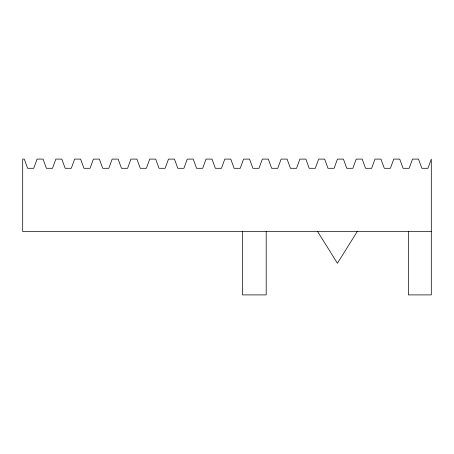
<?xml version="1.0" encoding="UTF-8"?>
<svg xmlns="http://www.w3.org/2000/svg" width="454" height="454" viewBox="0 0 454 454"><rect width="100%" height="100%" fill="white"/><g stroke="black" fill="none" stroke-linecap="round" stroke-linejoin="round"><path stroke-width="0.68" d="M357.196 231.597L337.418 263.252L317.635 231.597M431.3 231.597L22.7 231.597L22.7 159.099L24.283 159.099L27.632 168.292L33.738 168.292L37.086 159.099L43.056 159.099L46.404 168.292L52.511 168.292L55.859 159.099L61.829 159.099L65.177 168.292L71.284 168.292L74.632 159.099L80.602 159.099L83.945 168.292L90.057 168.292L93.399 159.099L99.369 159.099L102.718 168.292L108.829 168.292L112.178 159.099L118.148 159.099L121.49 168.292L127.602 168.292L130.945 159.099L136.915 159.099L140.263 168.292L146.37 168.292L149.718 159.099L155.688 159.099L159.036 168.292L165.143 168.292L168.491 159.099L174.461 159.099L177.803 168.292L183.915 168.292L187.258 159.099L193.228 159.099L196.576 168.292L202.683 168.292L206.037 159.099L212.007 159.099L215.355 168.292L221.461 168.292L224.804 159.099L230.774 159.099L234.122 168.292L240.228 168.292L243.577 159.099L249.547 159.099L252.895 168.292L259.001 168.292L262.35 159.099L268.32 159.099L271.668 168.292L277.774 168.292L281.122 159.099L287.093 159.099L290.441 168.292L296.547 168.292L299.895 159.099L305.865 159.099L309.214 168.292L315.32 168.292L318.668 159.099L324.638 159.099L327.987 168.292L334.093 168.292L337.441 159.099L343.411 159.099L346.754 168.292L352.866 168.292L356.214 159.099L362.179 159.099L365.532 168.292L371.639 168.292L374.987 159.099L380.957 159.099L384.3 168.292L390.412 168.292L393.754 159.099L399.724 159.099L403.073 168.292L409.179 168.292L412.527 159.099L418.497 159.099L421.845 168.292L427.957 168.292L431.3 159.099L431.3 294.901L408.367 294.901L408.367 231.597M266.197 231.597L266.197 294.901L242.459 294.901L242.459 231.597"/></g></svg>
